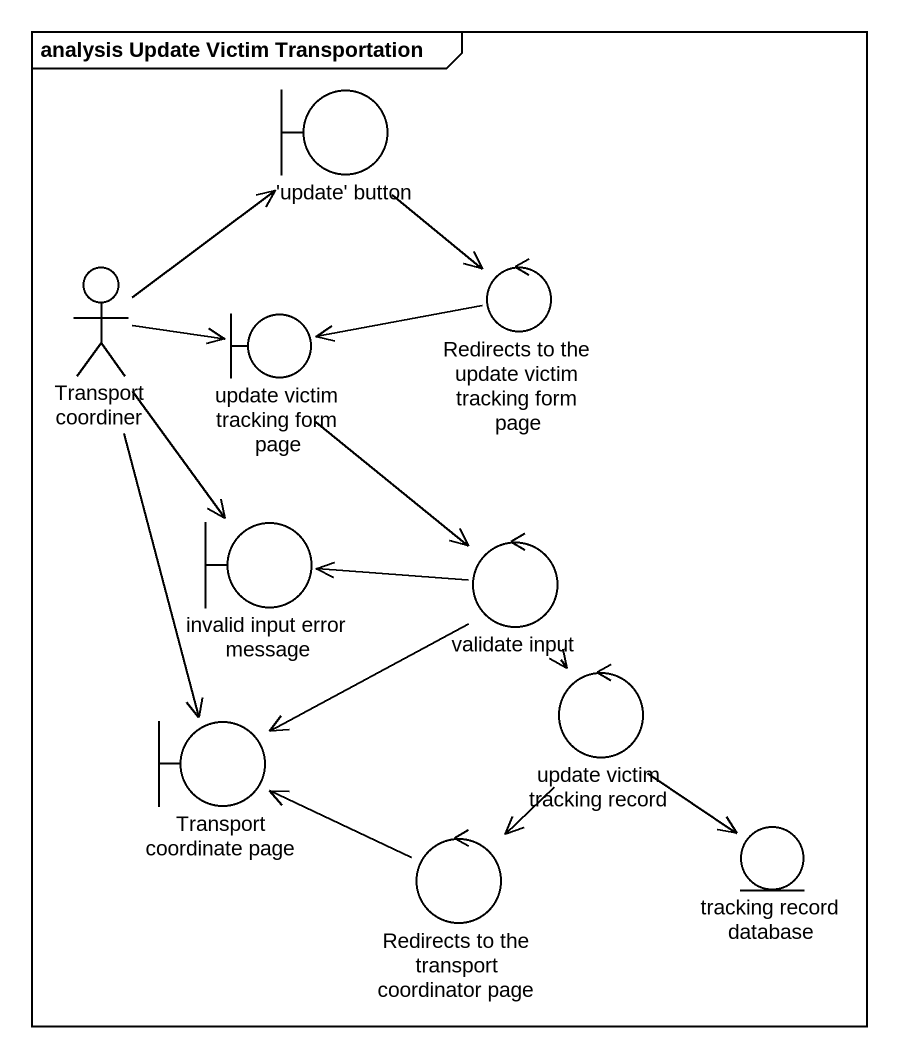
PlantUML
@startuml
mainframe analysis Update Victim Transportation
boundary "'update' button" as update_button
actor "Transport coordiner" as Transport_coordiner
boundary "update victim tracking form page" as update_victim_tracking_form
control "Redirects to the update victim tracking form page" as Redirects_to_the_update
boundary "invalid input error message" as invalid_input_error_message
control "validate input" as validate_input
control "update victim tracking record" as update_victim_tracking
boundary "Transport coordinate page" as Transport_coordinate_page
control "Redirects to the transport coordinator page" as Redirects_to_the_transport
entity "tracking record database" as tracking_record_database
update_button --> Redirects_to_the_update
Transport_coordiner -up-> update_button
Transport_coordiner -up-> update_button
Transport_coordiner -right-> update_victim_tracking_form
Transport_coordiner -right-> update_victim_tracking_form
Transport_coordiner --> invalid_input_error_message
Transport_coordiner --> Transport_coordinate_page
update_victim_tracking_form --> validate_input
Redirects_to_the_update -left-> update_victim_tracking_form
validate_input -left-> invalid_input_error_message
validate_input --> update_victim_tracking
validate_input --> Transport_coordinate_page
update_victim_tracking --> Redirects_to_the_transport
update_victim_tracking --> tracking_record_database
Redirects_to_the_transport -left-> Transport_coordinate_page
@enduml
